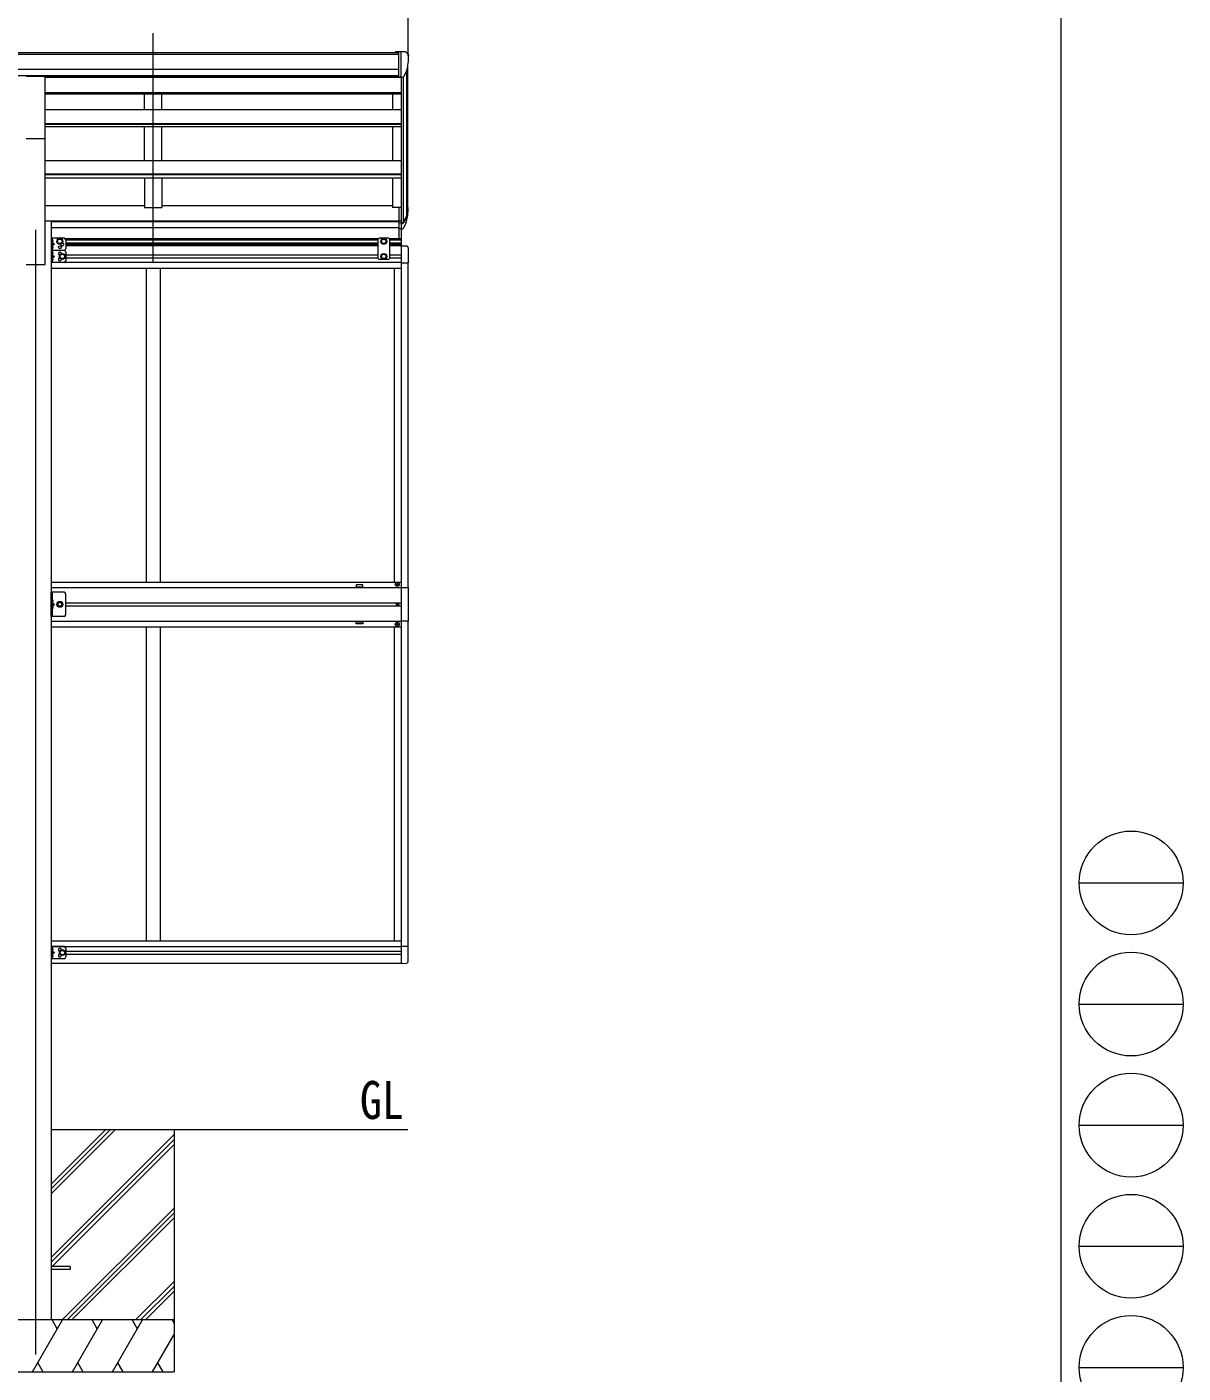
# Model space of a CAD drawing. Units: millimetres at full size, sheet at 1:25; details may follow other scales. Extents: x -6988 to 7066, y -4877 to 4823.
# Drawn here: x 3725 to 7066, y -2319 to 1572 of the extents above; entities that cross this region are included whole.
import ezdxf
from ezdxf.enums import TextEntityAlignment as Align

# ---------------------------------------------------------------- set-up
doc = ezdxf.new("R2010")
doc.units = ezdxf.units.MM
doc.header["$LTSCALE"] = 25
for name, color, linetype, lineweight in [('0-0_0', 7, 'Continuous', 9), ('0-1_本体', 4, 'Continuous', 9), ('0-2_部品', 7, 'Continuous', 9), ('0-8_PARTS2', 2, 'Continuous', 9), ('0-A_寸法', 6, 'Continuous', 9), ('1-1_GLASS', 4, 'Continuous', 9), ('1-2_GLASS_SEAL', 7, 'Continuous', 9), ('F-0_240', 7, 'Continuous', 9)]:
    doc.layers.add(name, color=color, linetype=linetype, lineweight=lineweight)
doc.styles.add('ＭＳ ゴシック', font='')
doc.styles.get('ＭＳ ゴシック').set_extended_font_data('MS Gothic')

msp = doc.modelspace()

# ---------------------------------------------------------------- linework, layer by layer
at = {"layer": '0-0_0'}
for p, q in [((3795.33, -1614.99), (4826.13, -1614.99)), ((3795.33, -1800.62), (3980.96, -1614.99)), ((3795.33, -1786.48), (3966.82, -1614.99)), ((3795.33, -1772.34), (3952.68, -1614.99)), ((3795.33, -1984.47), (4150.13, -1629.67)), ((4150.13, -1614.99), (4150.13, -2314.99)), ((3795.33, -1998.61), (4150.13, -1643.82)), ((3797.59, -2010.49), (4150.13, -1657.96)), ((3826.94, -2164.99), (4150.13, -1841.8)), ((3841.08, -2164.99), (4150.13, -1855.95)), ((3855.23, -2164.99), (4150.13, -1870.09)), ((4039.07, -2164.99), (4150.13, -2053.94)), ((4053.22, -2164.99), (4150.13, -2068.08)), ((4067.36, -2164.99), (4150.13, -2082.22)), ((4150.13, -2164.99), (3350.13, -2164.99)), ((3741.29, -2314.99), (3827.89, -2164.99)), ((3812.89, -2190.98), (3797.89, -2164.99)), ((3856.76, -2314.99), (3943.36, -2164.99)), ((3928.36, -2190.98), (3913.36, -2164.99)), ((3972.23, -2314.99), (4058.83, -2164.99)), ((4028.83, -2164.99), (4043.83, -2190.98)), ((4144.3, -2164.99), (4150.13, -2175.09)), ((4087.7, -2314.99), (4150.13, -2206.86)), ((3756.29, -2289.01), (3771.29, -2314.99)), ((3871.76, -2289.01), (3886.76, -2314.99)), ((3987.23, -2289.02), (4002.23, -2314.99)), ((4102.7, -2289.02), (4117.7, -2314.99)), ((3350.13, -2314.99), (4150.13, -2314.99))]:
    msp.add_line(p, q, dxfattribs=at)
at = {"layer": '0-1_本体'}
for p, q in [((-199.37, 1497.98), (4799.63, 1497.98)), ((-199.37, 1492.64), (4799.63, 1492.64)), ((-199.37, 1449.11), (4799.63, 1449.1)), ((4821.85, 1442.43), (4821.85, 1023.87)), ((4826.13, 1045.87), (4826.13, 1461.23)), ((-199.37, 1431.44), (4799.63, 1431.44)), ((3777.63, 1428.94), (4799.63, 1428.94)), ((3777.63, 1425.92), (4806.13, 1425.92)), ((4065.13, 1425.92), (4065.13, 1428.94)), ((4115.13, 1425.92), (4115.13, 1428.94)), ((4781.13, 1429.06), (4781.13, 1425.92)), ((4806.13, 1426.6), (4806.13, 1050.3)), ((4812.13, 1427.08), (4812.13, 1005.87)), ((3777.63, 1382.44), (4806.13, 1382.44)), ((3777.63, 1378.36), (4806.13, 1378.36)), ((4065.13, 1333.21), (4065.13, 1378.36)), ((4115.13, 1333.21), (4115.13, 1378.36)), ((4781.13, 1378.33), (4781.13, 1333.34)), ((3777.63, 1333.21), (4806.13, 1333.21)), ((3777.63, 885.01), (3777.63, 1297.65)), ((3777.63, 1292.47), (4806.13, 1292.47)), ((3777.63, 1290.98), (4806.13, 1290.98)), ((3777.63, 1284.19), (4806.13, 1284.19)), ((4065.13, 1185.9), (4065.13, 1284.19)), ((4115.13, 1185.9), (4115.13, 1284.19)), ((4781.13, 1284.16), (4781.13, 1185.9)), ((3777.63, 1185.9), (4806.13, 1185.9)), ((3777.63, 1146.69), (4806.13, 1146.69)), ((3777.63, 1145.21), (4806.13, 1145.21)), ((3777.63, 1135.55), (4806.13, 1135.55)), ((4065.13, 1135.55), (4065.13, 1049.47)), ((4115.13, 1135.55), (4115.13, 1049.47)), ((4781.13, 1135.64), (4781.13, 1049.47)), ((4065.13, 1054.27), (3777.63, 1054.27)), ((4781.13, 1054.27), (4115.13, 1054.27)), ((4065.13, 1049.47), (4115.13, 1049.47)), ((4799.63, 1049.47), (4781.13, 1049.47)), ((3777.63, 1011.39), (3795.33, 1011.39)), ((3795.33, 1011.39), (3795.33, -2164.99)), ((4799.63, 1008.59), (3795.33, 1008.59)), ((4799.63, 991.41), (3795.33, 991.41)), ((4799.63, 1009.97), (3795.46, 1009.97)), ((3722.63, 885.01), (3777.63, 885.01))]:
    msp.add_line(p, q, dxfattribs=at)
at = {"layer": '0-2_部品'}
for p, q in [((4799.63, 1499.59), (4789.63, 1499.5)), ((4789.63, 1497.98), (4789.63, 1499.5)), ((4799.63, 1427.6), (4799.63, 1499.59)), ((4818.13, 1499.59), (4799.63, 1499.59)), ((4806.13, 1426.6), (4806.13, 1499.59)), ((4818.13, 1499.59), (4820.46, 1499.45)), ((4821.22, 1499.02), (4825.29, 1493.21)), ((4828.13, 1490.22), (4828.13, 1489.59)), ((4813.76, 1428.42), (4823.03, 1444.48)), ((3722.63, 1429.72), (3777.63, 1429.72)), ((3777.63, 1248.79), (3777.63, 1429.72)), ((4799.63, 1427.6), (4806.13, 1427.6)), ((4806.13, 1426.6), (4811.34, 1426.92)), ((3722.63, 1248.79), (3777.63, 1248.79)), ((4799.63, 1050.3), (4799.63, 989.24)), ((4799.63, 1050.3), (4806.13, 1050.3)), ((4799.63, 1011.99), (4806.13, 1011.99)), ((4806.13, 1050.3), (4806.13, 988.42)), ((4812.56, 1006.34), (4822.32, 1024.76)), ((4823.74, 1024.26), (4813.58, 1005.09)), ((4799.63, 1006.59), (4806.13, 1006.59)), ((4799.63, 989.24), (4806.13, 989.24)), ((4806.13, 1005.59), (4811.27, 1005.59)), ((4806.13, 1003.59), (4810.98, 1003.59)), ((4806.13, 988.42), (4810.98, 988.42)), ((4821.15, 1007.41), (4813.58, 989.92))]:
    msp.add_line(p, q, dxfattribs=at)
at = {"layer": '0-2_部品', "color": 4}
msp.add_line((3849.93, -2010.49), (3795.13, -2010.49), dxfattribs=at)
msp.add_lwpolyline([(3849.93, -2010.49), (3849.93, -2019.49), (3795.13, -2019.49)], dxfattribs=at)
at = {"layer": '0-2_部品'}
for centre, radius, start, end in [((4820.4, 1498.45), 1, 35, 86.5), ((4626.13, 1489.59), 202, 347.09739, 0), ((4825.13, 1490.22), 3, 0, 87), ((4811.16, 1429.92), 3, 273.5, 330), ((4738.18, 1050.71), 88.05, 342.78929, 2.77608), ((4737.47, 1046.43), 89.07, 345.58812, 5.50424), ((4692.91, 1043.48), 133.22, 344.28698, 356.72013), ((4810.98, 1006.59), 3, 270, 330), ((4810.98, 991.42), 3, 270, 330), ((4811.27, 1007.09), 1.5, 270, 330)]:
    msp.add_arc(centre, radius, start, end, dxfattribs=at)
at = {"layer": '0-8_PARTS2'}
for p, q in [((4090.13, 891.21), (4090.13, 1553.74)), ((3750.13, 985.01), (3750.13, -2264.99))]:
    msp.add_line(p, q, dxfattribs=at)
at = {"layer": '0-A_寸法'}
msp.add_line((4826.13, 2033.36), (4826.13, 1487.74), dxfattribs=at)
at = {"layer": '1-1_GLASS'}
for p, q in [((3835.12, 959.89), (4741.63, 959.89)), ((3837.11, 956.39), (4738.63, 956.39)), ((3837.13, 947.39), (4738.63, 947.39)), ((3837.13, 943.89), (4738.63, 943.89)), ((4738.63, 938.89), (3837.13, 938.89)), ((4770.63, 959.89), (4806.13, 959.89)), ((4773.63, 956.39), (4806.13, 956.39)), ((4773.63, 947.39), (4806.13, 947.39)), ((4773.63, 943.89), (4806.13, 943.89)), ((4806.13, 938.89), (4773.63, 938.89)), ((4806.13, 939.59), (4806.13, -97.61)), ((3837.13, 912.89), (4738.63, 912.89)), ((3837.13, 903.89), (4738.63, 903.89)), ((4773.63, 912.89), (4806.13, 912.89)), ((4773.63, 903.89), (4806.13, 903.89)), ((3722.63, 885.01), (3777.63, 885.01)), ((4806.13, 890.39), (3795.33, 890.39)), ((3795.33, 874.39), (4806.13, 874.39)), ((4070.13, 874.39), (4070.13, -32.61)), ((4110.13, 874.39), (4110.13, -32.61)), ((4786.13, 874.39), (4786.13, -32.61)), ((4786.13, 874.39), (4786.13, -33.11)), ((4826.13, 890.19), (4826.13, -48.11)), ((3795.33, -33.11), (4806.13, -33.11)), ((3795.33, -48.61), (4806.13, -48.61)), ((3837.33, -93.11), (4806.13, -93.11)), ((4806.13, -102.11), (3837.33, -102.11)), ((4806.13, -97.41), (4806.13, -1134.61)), ((4806.13, -146.61), (3795.33, -146.61)), ((4826.13, -146.11), (4826.13, -1085.41)), ((3795.33, -162.11), (4806.13, -162.11)), ((4070.13, -162.11), (4070.13, -1069.61)), ((4110.13, -162.11), (4110.13, -1069.61)), ((4786.13, -162.11), (4786.13, -1069.61)), ((4786.13, -162.11), (4786.13, -1069.61)), ((3795.33, -1069.61), (4806.13, -1069.61)), ((3795.33, -1085.61), (4806.13, -1085.61)), ((4806.13, -1069.61), (4806.13, -1085.61)), ((3837.13, -1099.11), (4806.13, -1099.11)), ((3837.13, -1108.11), (4806.13, -1108.11)), ((3795.33, -1134.11), (4806.13, -1134.11))]:
    msp.add_line(p, q, dxfattribs=at)
for points in [[(4676.13, -46.11), (4696.13, -46.11), (4696.13, -41.11), (4676.13, -41.11)], [(4676.13, -148.11), (4696.13, -148.11), (4696.13, -153.11), (4676.13, -153.11)]]:
    msp.add_lwpolyline(points, close=True, dxfattribs=at)
at = {"layer": '1-2_GLASS_SEAL'}
for p, q in [((4800.63, 959.89), (4800.63, 989.24)), ((4806.13, 989.24), (4806.13, 939.39)), ((4807.63, 939.39), (4807.63, 988.42)), ((3795.33, 960.89), (3795.33, 925.89)), ((3832.33, 960.89), (3795.33, 960.89)), ((3797.83, 960.89), (3797.83, 925.89)), ((3798.33, 948.39), (3797.83, 948.48)), ((3797.83, 943.39), (3804.83, 943.39)), ((3798.33, 956.39), (3799.13, 956.25)), ((3798.33, 948.39), (3799.13, 948.54)), ((3798.33, 938.39), (3799.13, 938.25)), ((3837.33, 955.89), (3837.33, 930.89)), ((4742.63, 960.89), (4738.63, 956.89)), ((4738.63, 956.89), (4738.63, 903.4)), ((4769.63, 960.89), (4742.63, 960.89)), ((4769.63, 960.89), (4773.63, 956.89)), ((4773.63, 903.4), (4773.63, 956.89)), ((4806.13, 939.39), (4821.42, 938.59)), ((3832.33, 925.89), (3795.33, 925.89)), ((3798.33, 930.39), (3797.83, 930.48)), ((3797.83, 925.89), (3797.83, 890.89)), ((3798.33, 913.39), (3797.83, 913.48)), ((3797.83, 908.39), (3804.83, 908.39)), ((3798.33, 895.39), (3797.83, 895.48)), ((3798.33, 930.39), (3799.13, 930.54)), ((3798.33, 921.39), (3799.13, 921.25)), ((3798.33, 913.39), (3799.13, 913.54)), ((3798.33, 903.39), (3799.13, 903.25)), ((3798.33, 895.39), (3799.13, 895.54)), ((3837.33, 920.89), (3837.33, 895.89)), ((4742.63, 899.4), (4738.63, 903.4)), ((4769.63, 899.4), (4742.63, 899.4)), ((4756.13, 915.9), (4749.63, 912.15)), ((4749.63, 912.15), (4749.63, 904.64)), ((4749.63, 904.64), (4756.13, 900.89)), ((4762.63, 912.15), (4756.13, 915.9)), ((4756.13, 900.89), (4762.63, 904.64)), ((4762.63, 904.64), (4762.63, 912.15)), ((4769.63, 899.4), (4773.63, 903.4)), ((4826.63, 933.1), (4826.63, 890.19)), ((3832.33, 890.89), (3795.33, 890.89)), ((4806.13, 890.19), (4826.63, 890.19)), ((4793.63, -38.61), (4792.63, -38.61)), ((3832.33, -62.11), (3795.33, -62.11)), ((3797.83, -62.11), (3797.83, -132.11)), ((3837.33, -127.11), (3837.33, -67.11)), ((4796.63, -39.61), (4797.63, -39.61)), ((3798.33, -92.11), (3797.83, -92.02)), ((3797.83, -92.11), (3804.83, -97.11)), ((3797.83, -97.11), (3804.83, -97.11)), ((3797.83, -102.11), (3804.83, -97.11)), ((3798.33, -110.11), (3797.83, -110.02)), ((3798.33, -84.11), (3799.13, -84.25)), ((3798.33, -92.11), (3799.13, -91.96)), ((3798.33, -102.11), (3799.13, -102.25)), ((3798.33, -110.11), (3799.13, -109.96)), ((4794.9, -97.52), (4794.08, -97.52)), ((4797.36, -96.7), (4798.18, -96.7)), ((4793.63, -155.61), (4792.63, -155.61)), ((4796.63, -154.61), (4797.63, -154.61)), ((3795.33, -1086.11), (3795.33, -1121.11)), ((3832.33, -1086.11), (3795.33, -1086.11)), ((3797.83, -1086.11), (3797.83, -1121.11)), ((4806.13, -1085.41), (4826.63, -1085.41)), ((4826.63, -1128.32), (4826.63, -1085.41)), ((3832.33, -1121.11), (3795.33, -1121.11)), ((3798.33, -1098.61), (3797.83, -1098.52)), ((3797.83, -1103.61), (3804.83, -1103.61)), ((3798.33, -1116.61), (3797.83, -1116.52)), ((3798.33, -1090.61), (3799.13, -1090.75)), ((3798.33, -1098.61), (3799.13, -1098.46)), ((3798.33, -1108.61), (3799.13, -1108.75)), ((3798.33, -1116.61), (3799.13, -1116.46)), ((3837.33, -1091.11), (3837.33, -1116.11)), ((4806.13, -1134.61), (4821.42, -1133.81))]:
    msp.add_line(p, q, dxfattribs=at)
for points in [[(3797.45, 952.39), (3798.08, 953.58), (3800.31, 954.69)], [(3797.45, 952.39), (3798.08, 951.21), (3800.31, 950.09)], [(3797.45, 934.39), (3798.08, 935.58), (3800.31, 936.69)], [(3797.45, 934.39), (3798.08, 933.21), (3800.31, 932.09)], [(3798.33, 948.39), (3798.33, 956.39), (3797.83, 956.31), (3797.83, 948.48)], [(3797.83, 948.39), (3804.83, 943.39), (3797.83, 938.39)], [(3798.33, 930.39), (3798.33, 938.39), (3797.83, 938.31), (3797.83, 930.48)], [(4749.63, 955.65), (4756.13, 959.4), (4762.63, 955.65)], [(4762.63, 955.65), (4762.63, 948.14), (4756.13, 944.39), (4749.63, 948.14), (4749.63, 955.65)], [(3832.33, 925.89), (3795.33, 925.89), (3795.33, 890.89)], [(3797.45, 917.39), (3798.08, 918.58), (3800.31, 919.69)], [(3797.45, 917.39), (3798.08, 916.21), (3800.31, 915.09)], [(3797.45, 899.39), (3798.08, 900.58), (3800.31, 901.69)], [(3797.45, 899.39), (3798.08, 898.21), (3800.31, 897.09)], [(3798.33, 913.39), (3798.33, 921.39), (3797.83, 921.31), (3797.83, 913.48)], [(3797.83, 913.39), (3804.83, 908.39), (3797.83, 903.39)], [(3798.33, 895.39), (3798.33, 903.39), (3797.83, 903.31), (3797.83, 895.48)], [(4792.63, -38.61), (4792.63, -39.61), (4793.63, -39.61)], [(4795.63, -37.61), (4795.63, -36.61), (4794.63, -36.61), (4794.63, -37.61)], [(4797.63, -39.61), (4797.63, -38.61), (4796.63, -38.61)], [(3832.33, -132.11), (3795.33, -132.11), (3795.33, -62.11)], [(4794.63, -40.61), (4794.63, -41.61), (4795.63, -41.61), (4795.63, -40.61)], [(4806.13, -48.11), (4826.83, -48.11), (4826.83, -146.11), (4806.13, -146.11)], [(3797.45, -88.11), (3798.08, -86.92), (3800.31, -85.81)], [(3797.45, -88.11), (3798.08, -89.29), (3800.31, -90.41)], [(3797.45, -106.11), (3798.08, -104.92), (3800.31, -103.81)], [(3797.45, -106.11), (3798.08, -107.29), (3800.31, -108.41)], [(3798.33, -92.11), (3798.33, -84.11), (3797.83, -84.19), (3797.83, -92.02)], [(3798.33, -110.11), (3798.33, -102.11), (3797.83, -102.19), (3797.83, -110.02)], [(4794.08, -97.52), (4794.08, -96.7), (4794.9, -96.7)], [(4795.72, -95.88), (4795.72, -95.06), (4796.54, -95.06), (4796.54, -95.88)], [(4796.54, -98.34), (4796.54, -99.16), (4795.72, -99.16), (4795.72, -98.34)], [(4798.18, -96.7), (4798.18, -97.52), (4797.36, -97.52)], [(4792.63, -155.61), (4792.63, -154.61), (4793.63, -154.61)], [(4794.63, -153.61), (4794.63, -152.61), (4795.63, -152.61), (4795.63, -153.61)], [(4797.63, -154.61), (4797.63, -155.61), (4796.63, -155.61)], [(4795.63, -156.61), (4795.63, -157.61), (4794.63, -157.61), (4794.63, -156.61)], [(3797.45, -1094.61), (3798.08, -1093.42), (3800.31, -1092.31)], [(3797.45, -1094.61), (3798.08, -1095.79), (3800.31, -1096.91)], [(3797.45, -1112.61), (3798.08, -1111.42), (3800.31, -1110.31)], [(3797.45, -1112.61), (3798.08, -1113.79), (3800.31, -1114.91)], [(3798.33, -1098.61), (3798.33, -1090.61), (3797.83, -1090.69), (3797.83, -1098.52)], [(3797.83, -1098.61), (3804.83, -1103.61), (3797.83, -1108.61)], [(3798.33, -1116.61), (3798.33, -1108.61), (3797.83, -1108.69), (3797.83, -1116.52)]]:
    msp.add_lwpolyline(points, dxfattribs=at)
for points in [[(3820.33, 944.39), (3813.83, 948.14), (3813.83, 955.65), (3820.33, 959.4), (3826.83, 955.65), (3826.83, 948.14)], [(3827.33, 900.89), (3820.83, 904.64), (3820.83, 912.15), (3827.33, 915.9), (3833.83, 912.15), (3833.83, 904.64)], [(3812.83, -97.11), (3816.58, -103.61), (3824.08, -103.61), (3827.84, -97.11), (3824.08, -90.61), (3816.58, -90.61)], [(3827.33, -1111.11), (3820.83, -1107.36), (3820.83, -1099.85), (3827.33, -1096.1), (3833.83, -1099.85), (3833.83, -1107.36)]]:
    msp.add_lwpolyline(points, close=True, dxfattribs=at)
for centre, radius in [((3820.33, 951.89), 8.5), ((3820.33, 951.89), 7.5), ((3820.33, 951.89), 6.5), ((3820.33, 934.89), 4.25), ((4756.13, 951.89), 8.5), ((4756.13, 951.89), 7.5), ((4756.13, 951.89), 6.5), ((3827.33, 908.39), 8.5), ((3827.33, 908.39), 7.5), ((3827.33, 908.39), 6.5), ((4756.13, 908.39), 8.5), ((4756.13, 908.39), 7.5), ((4756.13, 908.39), 6.5), ((4795.13, -39.11), 5.9), ((3820.33, -97.11), 8.5), ((3820.33, -97.11), 7.5), ((3820.33, -97.11), 6.5), ((3820.33, -97.11), 5.5), ((4796.13, -97.11), 3.75), ((4795.13, -155.11), 5.9), ((3827.33, -1103.61), 8.5), ((3827.33, -1103.61), 7.5), ((3827.33, -1103.61), 6.5)]:
    msp.add_circle(centre, radius, dxfattribs=at)
for centre, radius, start, end in [((3798.98, 955.37), 0.9, 32.05588, 80), ((3798.98, 949.42), 0.9, 280, 327.94412), ((3798.98, 937.37), 0.9, 32.05588, 80), ((3794.23, 952.39), 6.5, 327.94412, 32.05588), ((3794.23, 934.39), 6.5, 327.94412, 32.05588), ((3827.33, 943.39), 4.25, 173.70569, 85.23923), ((3832.33, 955.89), 5, 0, 90), ((4821.13, 933.1), 5.5, 0, 87), ((3798.98, 931.42), 0.9, 280, 327.94412), ((3798.98, 920.37), 0.9, 32.05588, 80), ((3798.98, 914.42), 0.9, 280, 327.94412), ((3798.98, 902.37), 0.9, 32.05588, 80), ((3798.98, 896.42), 0.9, 280, 327.94412), ((3794.23, 917.39), 6.5, 327.94412, 32.05588), ((3794.23, 899.39), 6.5, 327.94412, 32.05588), ((3820.33, 916.89), 4.25, 353.70569, 265.23923), ((3820.33, 899.89), 4.25, 94.76077, 6.29431), ((3832.33, 930.89), 5, 270, 0), ((3832.33, 920.89), 5, 0, 90), ((3832.33, 895.89), 5, 270, 0), ((4793.63, -37.61), 1, 270, 0), ((4796.63, -37.61), 1, 180, 270), ((3832.33, -67.11), 5, 0, 90), ((4793.63, -40.61), 1, 0, 90), ((4796.63, -40.61), 1, 90, 180), ((3798.98, -85.13), 0.9, 32.05588, 80), ((3798.98, -91.08), 0.9, 280, 327.94412), ((3798.98, -103.13), 0.9, 32.05588, 80), ((3798.98, -109.08), 0.9, 280, 327.94412), ((3794.23, -88.11), 6.5, 327.94412, 32.05588), ((3794.23, -106.11), 6.5, 327.94412, 32.05588), ((4794.9, -95.88), 0.82, 270, 0), ((4794.9, -98.34), 0.82, 0, 90), ((4797.36, -95.88), 0.82, 180, 270), ((4797.36, -98.34), 0.82, 90, 180), ((3832.33, -127.11), 5, 270, 0), ((4793.63, -153.61), 1, 270, 0), ((4793.63, -156.61), 1, 0, 90), ((4796.63, -153.61), 1, 180, 270), ((4796.63, -156.61), 1, 90, 180), ((3832.33, -1091.11), 5, 0, 90), ((3798.98, -1091.63), 0.9, 32.05588, 80), ((3798.98, -1097.58), 0.9, 280, 327.94412), ((3798.98, -1109.63), 0.9, 32.05588, 80), ((3798.98, -1115.58), 0.9, 280, 327.94412), ((3794.23, -1094.61), 6.5, 327.94412, 32.05588), ((3794.23, -1112.61), 6.5, 327.94412, 32.05588), ((3820.33, -1095.11), 4.25, 353.70569, 265.23923), ((3820.33, -1112.11), 4.25, 94.76077, 6.29431), ((3832.33, -1116.11), 5, 270, 0), ((4821.13, -1128.32), 5.5, 273, 0)]:
    msp.add_arc(centre, radius, start, end, dxfattribs=at)
at = {"layer": 'F-0_240', "color": 5}
msp.add_line((6712.12, 4822.79), (6712.12, -4877.21), dxfattribs=at)
at = {"layer": 'F-0_240', "color": 4}
for p, q in [((6765.55, -902.21), (7065.55, -902.21)), ((6765.55, -1252.21), (7065.55, -1252.21)), ((6765.55, -1602.21), (7065.55, -1602.21)), ((6765.55, -1952.21), (7065.55, -1952.21)), ((6765.55, -2302.21), (7065.55, -2302.21))]:
    msp.add_line(p, q, dxfattribs=at)
for centre in [(6915.55, -902.21), (6915.55, -1252.21), (6915.55, -1602.21), (6915.55, -1952.21), (6915.55, -2302.21)]:
    msp.add_circle(centre, 150, dxfattribs=at)

# ---------------------------------------------------------------- texts
at = {"layer": '0-0_0', "style": 'ＭＳ ゴシック', "width": 0.85}
msp.add_text('GL', height=110, dxfattribs=at).set_placement((4687.09, -1617.43), align=Align.BOTTOM_LEFT)

doc.saveas('drawing.dxf')
